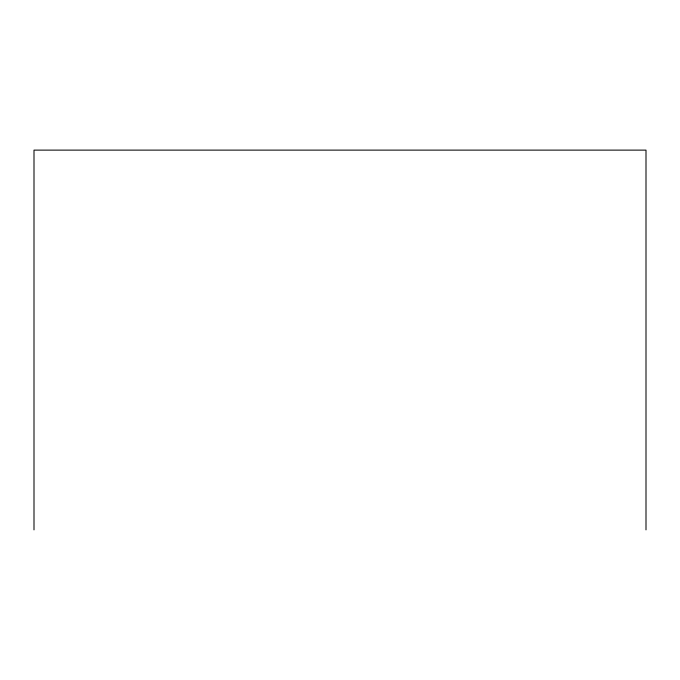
<?xml version="1.0" encoding="UTF-8"?>
<svg xmlns="http://www.w3.org/2000/svg" width="680" height="680" viewBox="0 0 680 680"><rect width="100%" height="100%" fill="white"/><g stroke="black" fill="none" stroke-linecap="round" stroke-linejoin="round"><path stroke-width="1.02" d="M646 529.881L646 150.119L34 150.119L34 529.881"/></g></svg>
